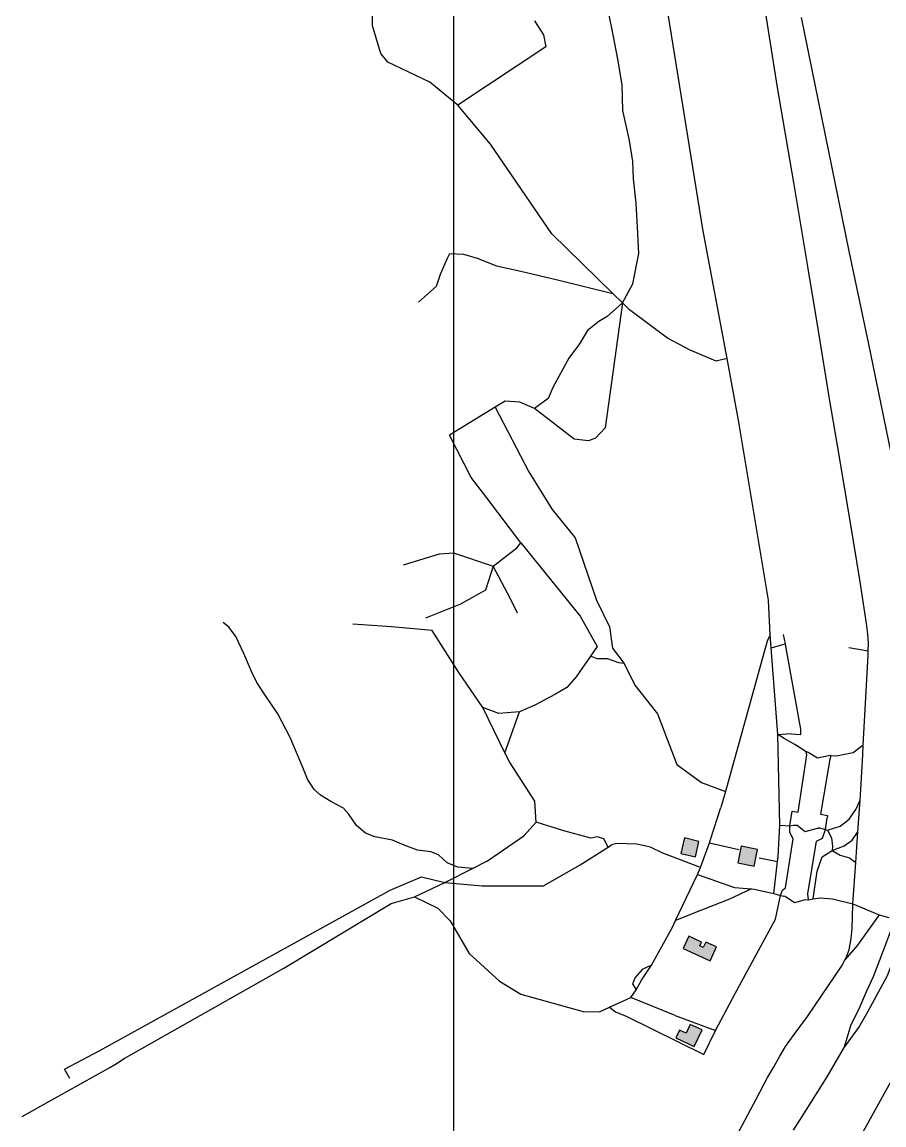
# Model space of a CAD drawing. Header units: metres. Extents: x -240 to 1905, y -961 to 4070.
# Drawn here: x -240 to 239, y 474 to 1088 of the extents above; entities that cross this region are included whole.
import ezdxf

# ---------------------------------------------------------------- set-up
doc = ezdxf.new("R2010")
doc.units = ezdxf.units.M
doc.layers.add('TPX_BUILDINGS', color=7, linetype='Continuous')
doc.layers.add('TPX_ROADS', color=7, linetype='Continuous')
doc.layers.add('TPX_BUILDINGS_HATCH', color=7, linetype='Continuous', true_color=0xffffff)

msp = doc.modelspace()

# ---------------------------------------------------------------- hatches: boundary and pattern name
at = {"layer": 'TPX_BUILDINGS_HATCH'}
h = msp.add_hatch(color=256, dxfattribs=at)
h.dxf.hatch_style = 1
h.paths.add_polyline_path([(126.32, 625.21), (134.4, 623.33), (136.42, 631.98), (128.35, 633.86), (126.32, 625.21)])
h = msp.add_hatch(color=256, dxfattribs=at)
h.dxf.hatch_style = 1
h.paths.add_polyline_path([(158.06, 619.97), (167.2, 618.25), (168.95, 627.5), (159.82, 629.23), (158.06, 619.97)])
h = msp.add_hatch(color=256, dxfattribs=at)
h.dxf.hatch_style = 1
h.paths.add_polyline_path([(127.6, 572.29), (142.59, 565.45), (146.18, 573.25), (140.18, 575.99), (138.77, 572.92), (136.89, 573.78), (137.9, 575.97), (130.79, 579.22), (127.6, 572.29)])
h = msp.add_hatch(color=256, dxfattribs=at)
h.dxf.hatch_style = 1
h.paths.add_polyline_path([(123.56, 522.73), (133.77, 517.93), (138.11, 527.11), (131.58, 530.18), (129.28, 525.3), (125.6, 527.03), (123.56, 522.73)])

# ---------------------------------------------------------------- linework, layer by layer
at = {"layer": 'TPX_BUILDINGS'}
for points in [[(126.32, 625.21), (134.4, 623.33), (136.42, 631.98), (128.35, 633.86), (126.32, 625.21)], [(158.06, 619.97), (167.2, 618.25), (168.95, 627.5), (159.82, 629.23), (158.06, 619.97)], [(127.6, 572.29), (142.59, 565.45), (146.18, 573.25), (140.18, 575.99), (138.77, 572.92), (136.89, 573.78), (137.9, 575.97), (130.79, 579.22), (127.6, 572.29)], [(123.56, 522.73), (133.77, 517.93), (138.11, 527.11), (131.58, 530.18), (129.28, 525.3), (125.6, 527.03), (123.56, 522.73)]]:
    msp.add_lwpolyline(points, dxfattribs=at)
at = {"layer": 'TPX_FRAME'}
msp.add_lwpolyline([(0, 0), (0, 1282.5), (783.9, 1282.5), (783.9, 0)], close=True, dxfattribs=at)
at = {"layer": 'TPX_ROADS'}
for points in [[(88.54, 936.65), (54.48, 969.88), (20.39, 1019.84), (2.34, 1041.55), (-13.37, 1054.24), (-36.72, 1065.47), (-40.55, 1070.14), (-45.19, 1085.63), (-45.46, 1106.41), (-45.61, 1117.74), (-51.47, 1137.12), (-65.04, 1170.68), (-66.45, 1178.59), (-65.84, 1194.69), (-48.85, 1231.09), (-47.14, 1238.97), (-32.29, 1272.06), (-23.64, 1285.54), (-6.31, 1301.06), (-6.68, 1294.85), (-3.06, 1266.47), (0.16, 1259), (22.06, 1227.48)], [(176.06, 746.81), (175.17, 766.23), (158.59, 865.18), (152.11, 900.6), (138.51, 972.52), (119.3, 1092.18), (114.09, 1122.51), (100.5, 1148.46), (96.13, 1158.07), (88.26, 1179.83), (86.19, 1193.42), (85.38, 1207.39), (85.43, 1229.69)], [(93.83, 931.48), (99.56, 942.02), (103.03, 958.97), (102.15, 973.64), (101.43, 987.04), (100.03, 1000.42), (99.53, 1010.08), (97.7, 1021.8), (94.06, 1038.57), (93.77, 1052.81), (91.2, 1067.07), (88.79, 1079.66), (86.14, 1093.47), (82.92, 1108.56), (78.05, 1128.28), (73.39, 1142.56), (66.97, 1158.52), (56.32, 1180.61)], [(151.59, 457.21), (168.14, 488.53), (174.58, 500.59), (177.83, 506.21), (181.41, 512.46), (184.56, 517.82), (189.28, 524.56), (196.85, 534.51), (215.95, 562.66), (217.82, 566.17), (218.19, 566.87), (219.88, 571.71), (221.14, 577.9), (221.73, 583.54), (221.81, 589.78), (221.96, 597.22), (223.6, 620.25), (224.82, 637.32), (226.07, 654.85), (226.49, 660.76), (227.53, 680.14), (227.82, 685.54), (230.51, 735.28), (230.58, 737.91), (230.68, 742.3), (230.27, 747.23), (229.6, 753.21), (228.65, 759.35), (226.06, 776.32), (220.46, 810.22), (213.27, 853.25), (209, 878.19), (202.98, 916), (197.02, 951.7), (189.24, 998.51), (180.08, 1051.33), (173.38, 1093.55)], [(44.98, 1088.46), (49.91, 1080.62)], [(262.71, 667.61), (263.68, 678.56), (264.24, 689.04), (264.62, 700.89), (264.5, 711.57), (264.34, 722.2), (263.86, 732.48), (262.89, 742.77), (261.53, 754.17), (260.02, 765.17), (258.24, 775.96), (254.92, 792.07), (230.66, 909.49), (219.89, 960.23), (193.38, 1090.33)], [(49.91, 1080.62), (51.22, 1073.98), (2.34, 1041.55)], [(-19.58, 931.86), (-9.57, 940.77), (-7.31, 947.45), (-3.45, 956.32), (-2.24, 958.96), (5.41, 958.56), (12.95, 956.41), (23.83, 952.12), (37.24, 949.07), (57.79, 944.29), (88.54, 936.65)], [(93.83, 931.48), (88.54, 936.65)], [(93.83, 931.48), (84.31, 862.07), (78.77, 856.23), (75, 854.82), (66.95, 855.67), (44.96, 872.8), (36.83, 876.37), (28.61, 876.78), (23.05, 873.42), (-2.32, 857.94)], [(93.83, 931.48), (85.34, 923.97), (80.69, 921.09), (74.35, 916.13), (69.98, 908.75), (63.93, 900.73), (55.17, 884.49), (52.6, 878.23), (44.96, 872.8)], [(152.11, 900.6), (145.91, 899.16), (131.6, 905.18), (118.91, 911.94), (97.79, 927.61), (93.83, 931.48)], [(23.05, 873.42), (41.81, 837.44), (54.79, 816.66), (67.49, 800.78), (79.48, 766.12), (86.55, 751.39), (88.25, 739.38), (94.73, 731), (100.75, 718.94), (113.37, 702.94), (124.06, 674.73), (137.9, 664.79), (151.08, 659.66)], [(37.3, 797.96), (18.34, 822.98), (9.69, 834.39), (-2.32, 857.94)], [(-28.05, 785.84), (-7.95, 791.89), (-0.12, 792.56), (21.97, 785.14), (35.08, 795.28), (37.3, 797.96)], [(37.3, 797.96), (70.37, 757.16), (79.72, 740.46), (76, 734.98), (68.15, 723.42), (62.85, 717.61), (56.51, 713.9), (45.12, 707.72), (36.48, 704.03), (29.76, 703.46), (25.13, 703.07), (16.13, 706.48)], [(35.39, 758.86), (31.48, 766.95), (21.97, 785.14), (17.65, 771.78), (3.73, 763.85), (-15.77, 756.05)], [(10.38, 616.94), (2.29, 617.71), (-3.71, 620.01), (-8.5, 624.41), (-12.7, 626.1), (-20.22, 627.06), (-27.57, 629.83), (-34.17, 632.73), (-43.94, 634.47), (-49.04, 636.47), (-54.13, 640.72), (-58.59, 647.35), (-61.42, 650.38), (-68.31, 654.19), (-74.15, 657.7), (-77.69, 660.86), (-81.4, 666.6), (-84.35, 673.98), (-91.13, 690.09), (-97.8, 702.9), (-104.94, 713.31), (-109.54, 720.41), (-112.5, 726.43), (-116.78, 736.52), (-121.21, 746.02), (-124.93, 750.85), (-128.22, 753.78)], [(16.13, 706.48), (2.85, 725.85), (-12.11, 749.25), (-34.72, 751.29), (-56.15, 752.71)], [(176.06, 746.81), (174.28, 743.41), (151.08, 659.66), (148.63, 650.82)], [(178.03, 602.96), (180.16, 620.74), (180.5, 623.56), (181.48, 640.92), (180.35, 691.38), (176.61, 739.7), (176.06, 746.81)], [(183.31, 747.08), (184.29, 741.79), (184.73, 739.45), (192.91, 694.42), (192.92, 691.25)], [(176.61, 739.7), (181.23, 740.89), (184.29, 741.79)], [(219.85, 739.75), (230.58, 737.91)], [(94.73, 731), (91.88, 731.27), (85.59, 733.53), (79.71, 733.59), (76, 734.98)], [(-21.76, 601.14), (-4.99, 609.18), (10.38, 616.94), (18.74, 621.06), (39.02, 635.11), (45.81, 642.59), (45.07, 654.32), (30.98, 676.2), (28.5, 681.26), (16.13, 706.48)], [(28.5, 681.26), (36.48, 704.03)], [(180.35, 691.38), (185.38, 691.86)], [(196.09, 681.74), (189.82, 685.79), (183.84, 689.28), (180.35, 691.38)], [(192.92, 691.25), (185.38, 691.86)], [(188.34, 648.77), (191.54, 648.28), (196.35, 680.08), (196.09, 681.74)], [(196.09, 681.74), (196.59, 681.79)], [(196.59, 681.79), (197.11, 681.64), (202.34, 678.53), (208.56, 679.81), (209.24, 679.95)], [(227.82, 685.54), (222.14, 681.2), (212.99, 679.36), (209.85, 679.57)], [(209.85, 679.57), (209.2, 677.78), (204.08, 647.19), (207.94, 646.31), (207.74, 644.98)], [(209.85, 679.57), (209.24, 679.95)], [(216.97, 516.96), (225.43, 528.44), (230.59, 537.44), (241.27, 557.29), (251.99, 585.94), (257.42, 603.93), (261.82, 632.35), (263.13, 651.07), (262.71, 667.61)], [(262.71, 667.61), (259.57, 651.31), (257.08, 632.5), (255.19, 623.89), (248.55, 598.54), (245.43, 588.38), (236.74, 565.4), (233.37, 556.69), (229.7, 548.63), (225.1, 538.32), (220.93, 529.84), (216.97, 516.96)], [(-240.17, 478.91), (-231.15, 483.94), (-191.42, 506.13), (-188.14, 507.96), (-183.42, 511.17), (-94.49, 561.5), (-77.3, 571.83), (-34.83, 597.38), (-21.76, 601.14), (-8.88, 594.9), (-2.02, 587.78), (8.65, 569.57), (25.36, 554.27), (37.22, 547.05), (72.04, 537.4), (81.04, 537.23), (86.72, 539.79), (98.45, 545.08), (101.54, 549.42), (104.36, 554.79), (109.97, 563.16), (121.46, 583.85), (123.44, 587.99), (135.65, 613.63), (137.24, 617.48), (142.18, 631.1), (142.89, 633.08), (148.63, 650.82)], [(207.83, 638.21), (214.9, 640.38), (220.04, 644.35), (223.65, 649.79), (226.07, 654.85)], [(187.01, 640.65), (188.34, 648.77)], [(206.83, 638.5), (207.74, 644.98)], [(85.86, 628.74), (83.4, 633.42), (79.86, 634.42), (76.32, 633.69), (61.28, 637.86), (54.82, 639.94), (50, 641.33), (45.81, 642.59)], [(181.48, 640.92), (187.01, 640.65), (188.99, 640.96)], [(181.79, 601.77), (182.9, 604.88), (184.5, 606.16), (188.81, 633.3), (187.03, 636.84), (187.01, 640.65)], [(188.99, 640.96), (190.2, 641.04)], [(190.2, 641.04), (191, 640.9), (195.42, 637.48), (202.39, 639.36), (203.18, 639.37)], [(197.33, 599.36), (197.01, 602.71), (201.87, 632.04), (205.15, 633.71), (206.83, 638.5)], [(203.55, 639.46), (203.18, 639.37)], [(203.55, 639.46), (206.83, 638.5), (207.83, 638.21)], [(207.83, 638.21), (210.05, 633.87), (210.62, 629.09), (210.56, 626.88), (214.91, 624.26), (220.09, 622.75), (223.6, 620.25)], [(199.92, 600.09), (202.15, 615.47), (204.96, 623.28), (210.56, 626.88), (217.26, 629.55), (221.67, 632.7), (224.82, 637.32)], [(-213.66, 500.13), (-216.48, 505.23), (-196.9, 515.64), (-35.38, 604.84), (-18.03, 612.21), (-4.99, 609.18), (15.82, 607.26), (49.88, 607.28), (70.35, 618.84), (85.86, 628.74), (87.83, 629.99)], [(137.24, 617.48), (116.22, 625.47), (109.53, 628.67), (101.77, 630.41), (90.65, 630.72), (87.83, 629.99)], [(142.18, 631.1), (158.67, 627.44)], [(169.86, 622.8), (180.16, 620.74)], [(135.65, 613.63), (156.12, 606.27), (165.63, 605.49), (167.16, 605.37), (178.03, 602.96), (181.79, 601.77)], [(95.96, 534.66), (139.06, 513.37), (145.52, 526.74), (156.6, 547.4), (178.98, 588.78), (181.79, 601.77)], [(165.63, 605.49), (153.42, 599.84), (137.73, 593.65), (123.44, 587.99)], [(181.79, 601.77), (183.57, 601.57)], [(196.59, 599.35), (195.58, 599.36), (189.53, 597.75), (184.31, 601.34), (183.57, 601.57)], [(197.33, 599.36), (196.59, 599.35)], [(197.33, 599.36), (199.92, 600.09), (203.96, 600.57)], [(203.96, 600.57), (210.62, 600.02)], [(210.62, 600.02), (221.96, 597.22), (236.64, 591.2), (241.99, 589.64)], [(236.64, 591.2), (224.63, 574.18), (217.82, 566.17)], [(109.97, 563.16), (104.74, 560.61), (100.85, 556.18), (99.36, 552.73), (101.54, 549.42)], [(123.14, 535.05), (98.45, 545.08)], [(86.72, 539.79), (89.93, 537.11), (95.96, 534.66)], [(123.14, 535.05), (145.52, 526.74)], [(257.44, 524.12), (221.98, 460.16), (214.43, 446.54), (198.73, 418.24), (190.78, 403.71), (176.66, 376.8), (159.32, 344.45), (137.44, 301.18), (131.62, 289.98), (128.37, 282.87), (126.09, 276.04), (123.62, 268.54), (121.38, 260.26), (119.61, 251.85), (118.04, 242.29), (116.98, 234.2), (116.22, 225.61), (116.14, 217.18), (116.14, 206.53), (116.77, 192.48), (117.56, 183.53), (118.09, 177.51)], [(189.06, 471.27), (198.28, 485.97), (207.72, 501.07), (212.38, 509.04), (216.97, 516.96)]]:
    msp.add_lwpolyline(points, dxfattribs=at)

doc.saveas('drawing.dxf')
